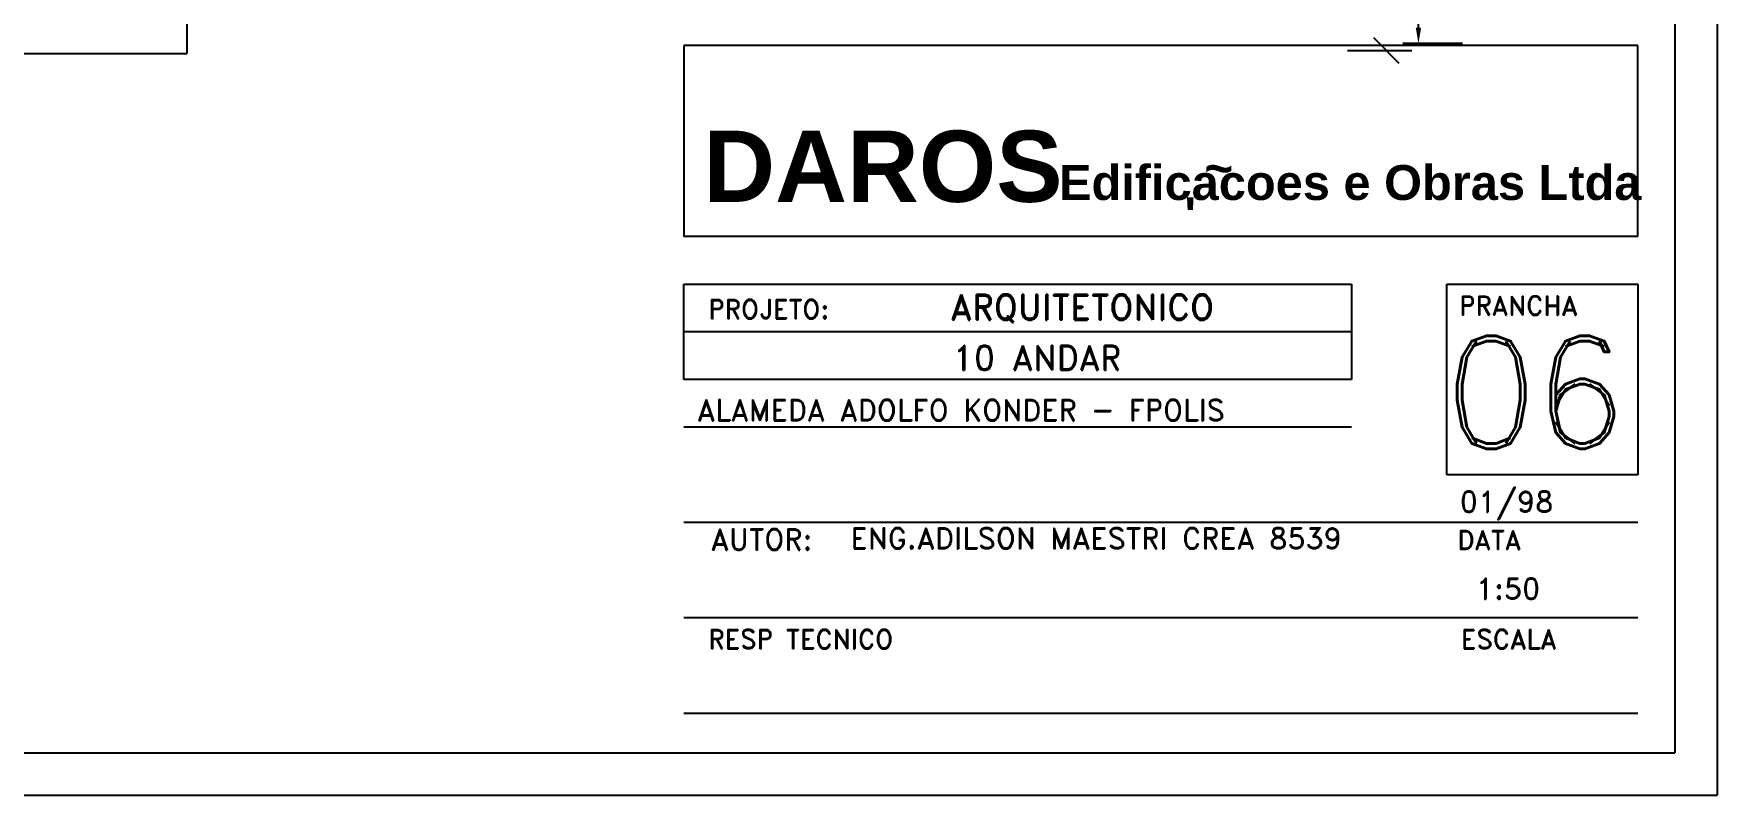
# Model space of a CAD drawing. Header units: millimetres. Extents: x 2200 to 2403, y 2380 to 2511.
# Drawn here: x 2231.75 to 2250.97, y 2382.13 to 2390.83 of the extents above; entities that cross this region are included whole.
import ezdxf

# ---------------------------------------------------------------- set-up
doc = ezdxf.new("R2010")
doc.units = ezdxf.units.MM
doc.styles.add('ROMAND', font='romand', dxfattribs={"height": 0.1})
doc.styles.add('SANSSERIFBOLD', font='sasb____.pfb', dxfattribs={"height": 0.4})
doc.styles.get("Standard").update_dxf_attribs({"font": 'arial.ttf'})
doc.dimstyles.get("Standard").update_dxf_attribs({"dimtxt": 0.18, "dimasz": 0.18, "dimexe": 0.18, "dimexo": 0.0625, "dimgap": 0.09, "dimtad": 0, "dimtih": 1, "dimtoh": 1, "dimdec": 4, "dimzin": 0, "dimdsep": 46, "dimtxsty": 'Standard', "dimcen": 0.09, "dimadec": 0, "dimazin": 0, "dimtfac": 1, "dimtdec": 4, "dimtofl": 0, "dimtmove": 0, "dimatfit": 3, "dimfxl": 1, "dimtolj": 1, "dimtzin": 0, "dimarcsym": 0})

# ---------------------------------------------------------------- blocks, each defined once
blk = doc.blocks.new('*D635')
at = {"color": 0, "lineweight": -2, "transparency": 16777216}
for p, q in [((2248.056, 2413.623), (2247.375, 2413.623)), ((2247.555, 2413.443), (2247.555, 2402.367)), ((2247.555, 2390.894), (2247.555, 2401.971)), ((2248.056, 2390.714), (2247.375, 2390.714))]:
    blk.add_line(p, q, dxfattribs=at)
at = {"color": 0, "transparency": 16777216}
for points in [[(2247.525, 2413.443), (2247.585, 2413.443), (2247.555, 2413.623)], [(2247.525, 2390.894), (2247.585, 2390.894), (2247.555, 2390.714)]]:
    blk.add_solid(points, dxfattribs=at)
at = {"layer": 'DEFPOINTS', "color": 0, "transparency": 16777216}
for p in [(2248.119, 2413.623), (2247.555, 2390.714), (2248.119, 2390.714)]:
    blk.add_point(p, dxfattribs=at)
at = {"color": 0, "transparency": 16777216, "insert": (2247.555, 2402.169), "char_height": 0.18, "attachment_point": 5}
blk.add_mtext('\\A1;14,08', dxfattribs=at)

msp = doc.modelspace()

# ---------------------------------------------------------------- linework, layer by layer
at = {"color": 1}
for p in [(2250.96684, 2416.0101), (2200.79354, 2382.13102)]:
    msp.add_line(p, (2250.96684, 2382.13102), dxfattribs=at)
for p, q in [((2250.48285, 2415.52611), (2250.48285, 2382.61501)), ((2233.49606, 2391.92438), (2233.49606, 2390.60148)), ((2231.56011, 2390.60148), (2233.49606, 2390.60148)), ((2250.05828, 2388.51273), (2239.16857, 2388.51273)), ((2239.16857, 2387.96824), (2246.79137, 2387.96824)), ((2239.16857, 2386.87927), (2239.16857, 2387.96824)), ((2246.79137, 2387.96824), (2246.79137, 2386.87927)), ((2247.88034, 2387.96824), (2250.05828, 2387.96824)), ((2247.88034, 2385.7903), (2247.88034, 2387.96824)), ((2250.05828, 2387.96824), (2250.05828, 2385.7903)), ((2246.79137, 2387.42376), (2239.16857, 2387.42376)), ((2246.79137, 2386.87927), (2239.16857, 2386.87927)), ((2250.05828, 2385.7903), (2247.88034, 2385.7903)), ((2239.16857, 2383.06788), (2250.05828, 2383.06788)), ((2204.02012, 2382.61501), (2250.48285, 2382.61501))]:
    msp.add_line(p, q)
at = {"color": 4}
for p, q in [((2239.16857, 2390.69067), (2239.16857, 2388.51273)), ((2250.05828, 2390.69067), (2239.16857, 2390.69067)), ((2250.05828, 2388.51273), (2250.05828, 2390.69067)), ((2246.79137, 2386.33479), (2239.16857, 2386.33479)), ((2250.05828, 2385.24582), (2239.16857, 2385.24582)), ((2250.05828, 2384.15685), (2239.16857, 2384.15685))]:
    msp.add_line(p, q, dxfattribs=at)
at = {"color": 1, "linetype": 'ByBlock'}
for p, q in [((2246.7452, 2390.63375), (2247.4809, 2390.63375)), ((2247.3357, 2390.48855), (2247.04531, 2390.77894))]:
    msp.add_line(p, q, dxfattribs=at)
at = {"layer": 'DEFPOINTS', "color": 0, "linetype": 'ByBlock'}
msp.add_point((2246.64437, 2390.63375), dxfattribs=at)
at = {"layer": 'DEFPOINTS', "color": 1, "linetype": 'ByBlock'}
msp.add_point((2247.19051, 2390.63375), dxfattribs=at)

# ---------------------------------------------------------------- texts
at = {"color": 1}
for s, height, style, p in [('DAROS ', 0.813098, 'SANSSERIFBOLD', (2239.39057, 2388.90673)), ('Edificacoes e Obras Ltda', 0.3984179, 'SANSSERIFBOLD', (2243.45089, 2388.92843)), ('~', 0.40332, 'SANSSERIFBOLD', (2245.11234, 2389.09067)), ("'", 0.40332, 'SANSSERIFBOLD', (2244.88274, 2388.55721)), ('PROJETO:', 0.217794, 'ROMAND', (2239.44846, 2387.57276)), ('ARQUITETONICO', 0.2903921, 'ROMAND', (2242.20959, 2387.56031)), ('PRANCHA', 0.217794, 'ROMAND', (2248.01894, 2387.61393)), ('0', 1.29063, 'ROMAND', (2247.83228, 2386.08819)), ('6', 1.29063, 'ROMAND', (2248.84549, 2386.08819)), ('10 ANDAR', 0.282784, 'ROMAND', (2242.23765, 2386.98516)), ('ALAMEDA ADOLFO KONDER - FPOLIS', 0.2419934, 'ROMAND', (2239.31879, 2386.40808)), ('01/98', 0.241993, 'ROMAND', (2248.02633, 2385.36283)), ('AUTOR:', 0.241993, 'ROMAND', (2239.47568, 2384.93167)), ('ENG.ADILSON MAESTRI CREA 8539      ', 0.2419934, 'ROMAND', (2241.07075, 2384.94474)), ('DATA', 0.217794, 'ROMAND', (2247.99834, 2384.93746)), ('1:50', 0.241993, 'ROMAND', (2248.20937, 2384.36985)), ('RESP TECNICO', 0.2177941, 'ROMAND', (2239.44846, 2383.80511)), ('ESCALA', 0.217794, 'ROMAND', (2248.03954, 2383.80511))]:
    msp.add_text(s, height=height, dxfattribs=dict(at, style=style)).set_placement(p)

# ---------------------------------------------------------------- dimensions: what is measured, and where the dimension line sits
dim = msp.add_aligned_dim(p1=(2248.11856, 2413.62312), p2=(2248.11856, 2390.71441), distance=-0.56396, text='14,08', dimstyle='Standard')
dim.commit()
dim.dimension.update_dxf_attribs({"geometry": '*D635', "text_midpoint": (2247.5546, 2402.16877)})

doc.saveas('drawing.dxf')
